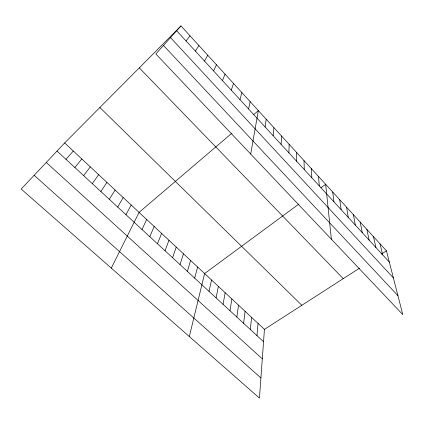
<?xml version="1.0" encoding="UTF-8"?>
<svg xmlns="http://www.w3.org/2000/svg" width="424" height="424" viewBox="0 0 424 424"><rect width="100%" height="100%" fill="white"/><g stroke="black" fill="none" stroke-linecap="round" stroke-linejoin="round"><path stroke-width="0.64" d="M288.908 152.863L289.142 144.319M281.08 144.346L281.578 136.04M64.66 142.952L264.444 329.369L259.44 398.083L21.2 189.051L64.66 142.952L180.974 25.917L386.444 250.833L402.8 314.619L155.857 53.954L180.974 25.917M256.971 335.628L258.057 323.406M273.157 135.728L273.931 127.666M250.33 329.496L251.607 317.391M243.62 323.305L245.088 311.311M265.138 127.004L266.187 119.192M236.841 317.046L238.511 305.169M229.994 310.723L231.864 298.973M250.69 154.06L258.349 110.616L253.467 114.782M223.072 304.342L225.155 292.708M216.086 297.887L218.376 286.386M209.021 291.368L211.534 279.994M248.549 108.957L250.181 101.67M189.316 336.555L204.617 273.544L298.915 204.024M194.674 278.128L197.632 267.025M239.968 99.619L241.908 92.612M187.392 271.402L190.572 260.437M180.025 264.603L183.444 253.785M231.276 90.164L233.529 83.443M172.584 257.734L176.241 247.065M165.063 250.791L168.959 240.27M157.458 243.774L161.608 233.412M222.468 80.587L225.049 74.158M149.778 236.682L154.172 226.474M142.008 229.511L146.662 219.468M213.548 70.882L216.457 64.755M111.305 268.111L139.072 212.387L231.907 133.178M125.97 214.708L131.17 205.009M204.506 61.045L207.755 55.231M117.697 207.066L123.177 197.552M109.323 199.344L115.095 190.01M195.342 51.081L198.946 45.585M100.859 191.526L106.922 182.389M92.294 183.619L98.66 174.677M83.629 175.621L90.307 166.881M186.062 40.98L190.021 35.817M74.862 167.528L81.853 158.995M65.99 159.339L73.304 151.018M320.968 187.768L325.669 184.302L331.372 239.221M264.444 329.369L359.594 268.116M381.436 254.056L386.444 250.833M34.153 175.313L260.908 377.959M46.274 162.45L262.297 358.847M57.017 151.055L263.548 341.702M99.884 107.505L301.846 305.296M139.295 67.856L343.217 278.658M163.478 45.448L397.945 295.692M170.506 37.604L393.387 277.911M176.649 30.745L389.338 262.106M379.984 243.763L382.686 254.872M373.454 236.613L375.961 247.558M366.85 229.384L369.156 240.154M360.177 222.081L362.276 232.67M353.431 214.692L355.317 225.102M346.604 207.219L348.279 217.443M339.704 199.667L341.161 209.7M332.723 192.03L333.953 201.866M318.53 176.49L319.293 185.913M311.306 168.582L311.831 177.799M304.003 160.59L304.284 169.584M296.615 152.502L296.641 161.274"/></g></svg>
